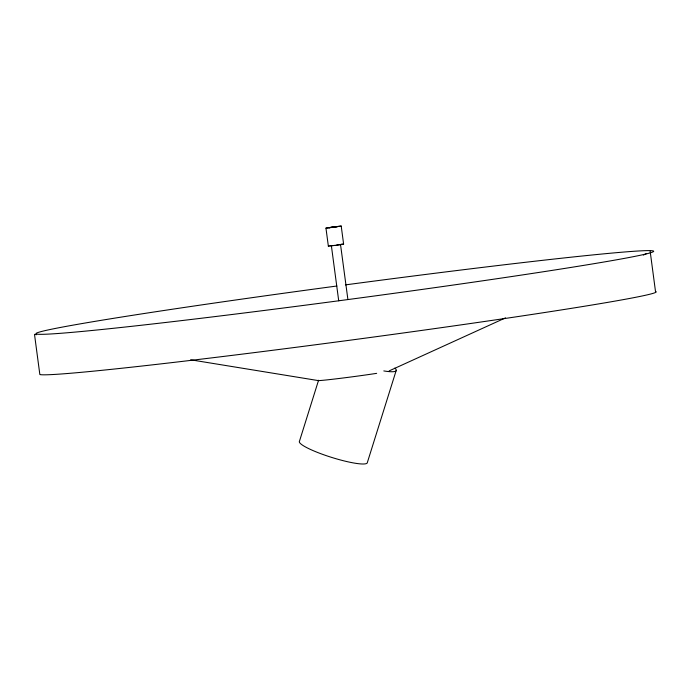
<?xml version="1.0" encoding="UTF-8"?>
<svg xmlns="http://www.w3.org/2000/svg" width="690" height="690" viewBox="0 0 690 690"><rect width="100%" height="100%" fill="white"/><g stroke="black" fill="none" stroke-linecap="round" stroke-linejoin="round"><path stroke-width="1.03" d="M318.426 380.707L299.477 441.195A35.621 5.572 17.4 0 0 329.949 456.866A35.621 5.572 17.4 0 0 367.201 463.007L396.112 370.746M335.159 245.338L328.354 246.149L325.956 228.131L332.028 227.2M334.624 245.485L343.611 244.088L341.214 226.07L328.983 227.717L330.959 227.355M328.354 246.149L329.061 245.959M340.524 244.536L347.907 299.555M389.16 370.884L505.503 317.874M643.347 255.059L646.28 253.722M340.161 244.614L336.366 245.183M330.139 245.778L331.623 245.545M335.142 227.001L338.186 226.475L331.002 227.269M332.951 227.001L341.214 226.07M334.219 227.2L325.956 228.131M334.012 245.485L331.381 245.744L338.712 300.797M340.929 244.32L343.611 244.088M36.622 334.693L34.5 334.348L39.848 374.541A311.604 7.443 -7.6 0 0 373.221 337.082A311.604 7.443 -7.6 0 0 655.5 291.447L650.153 251.246M190.647 359.792L318.107 380.561M394.827 368.089A35.621 5.572 17.4 0 1 383.804 370.927M345.414 284.884A311.604 7.443 -7.6 0 1 609.71 261.01A311.604 7.443 -7.6 0 1 76.133 331.994A311.604 7.443 -7.6 0 1 336.875 286.014M376.662 373.35A35.699 0.854 -7.6 0 1 335.918 378.87A35.699 0.854 -7.6 0 1 318.547 380.276"/></g></svg>
